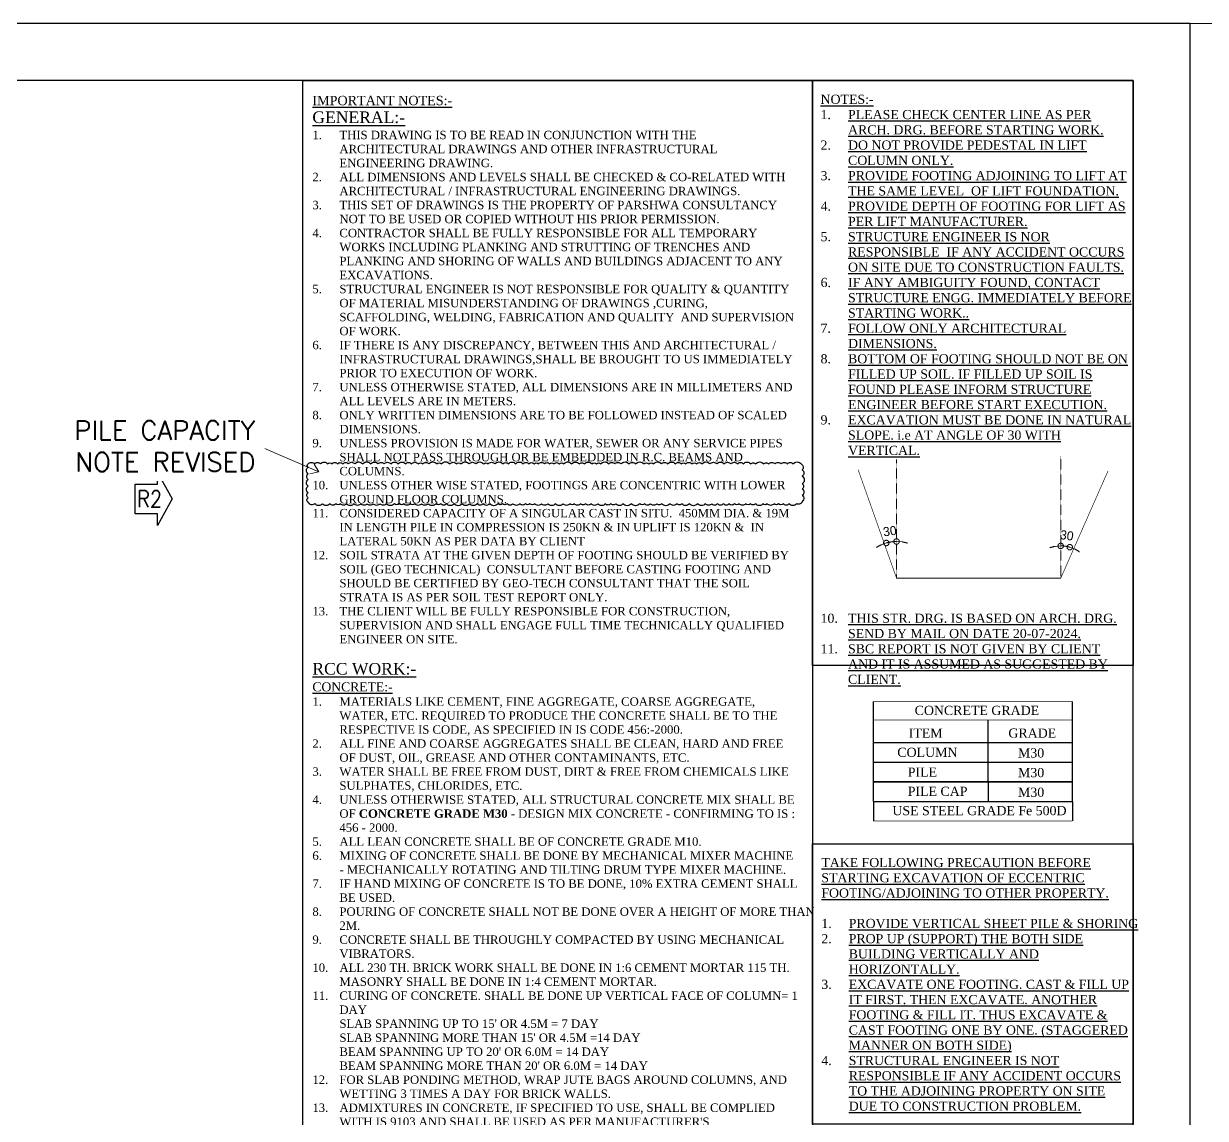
# Model space of a CAD drawing. Header units: millimetres. Extents: x 0 to 1124626, y -157535 to 82123.
# Drawn here: x 423065 to 441698, y -98521 to -81253 of the extents above; entities that cross this region are included whole.
import ezdxf
from ezdxf.enums import TextEntityAlignment as Align

# ---------------------------------------------------------------- set-up
doc = ezdxf.new("R2010")
doc.units = ezdxf.units.MM
doc.header["$MEASUREMENT"] = 0
for name, pattern in [('ACAD_ISO03W100', [30, 12, -18]), ('CENTER2', [28.575, 19.05, -3.175, 3.175, -3.175]), ('HIDDEN', [0.375, 0.25, -0.125])]:
    doc.linetypes.add(name, pattern=pattern)
for name, color, linetype, lineweight in [('Dim', 6, 'Continuous', 13), ('SHEET', 7, 'Continuous', 15), ('structure', 183, 'Continuous', 15), ('TITLE TEXT', 50, 'Continuous', 18)]:
    doc.layers.add(name, color=color, linetype=linetype, lineweight=lineweight)
doc.layers.add('Grid', color=44, linetype='Continuous')
doc.layers.add('T_BLOCK', color=7, linetype='Continuous')
doc.styles.add('Aerial', font='times.ttf')
doc.styles.add('JAINIL', font='times.ttf')
doc.styles.add('MtX_romans_shx', font='romans.shx')
doc.styles.add('ROMANS', font='romans.shx', dxfattribs={"oblique": 10, "height": 0.15})
doc.styles.add('style1', font='romans.shx', dxfattribs={"width": 0.9, "height": 300})
doc.dimstyles.new('Copy of DIM-1', dxfattribs={"dimscale": 40, "dimtxt": 125, "dimasz": 3, "dimexe": 1, "dimexo": 1.2, "dimgap": 0.8, "dimtad": 1, "dimdec": 0, "dimzin": 1, "dimdsep": 46, "dimtxsty": 'style1', "dimcen": 2, "dimclrd": 8, "dimclre": 8, "dimclrt": 7, "dimadec": 0, "dimazin": 0, "dimtfac": 1, "dimtdec": 0, "dimtofl": 0, "dimtmove": 1, "dimatfit": 3, "dimfxl": 1, "dimtolj": 1, "dimtzin": 0, "dimlwd": 9, "dimlwe": 9, "dimarcsym": 1})
doc.dimstyles.new('m-1', dxfattribs={"dimscale": 0, "dimtxt": 5, "dimasz": 3, "dimexe": 1.75, "dimexo": 1.75, "dimgap": 0.25, "dimtad": 1, "dimdec": 0, "dimzin": 3, "dimdsep": 46, "dimlunit": 4, "dimtxsty": 'Standard', "dimblk": 'ORIGIN', "dimcen": 3, "dimdle": 1.75, "dimclrd": 4, "dimclre": 7, "dimclrt": 7, "dimadec": 0, "dimazin": 0, "dimtfac": 1, "dimtdec": 0, "dimtofl": 0, "dimtmove": 2, "dimatfit": 3, "dimfxl": 1, "dimfrac": 1, "dimtolj": 1, "dimtzin": 0, "dimlwd": 5, "dimlwe": 5, "dimarcsym": 0})

# ---------------------------------------------------------------- blocks, each defined once
blk = doc.blocks.new('_Origin')
at = {"color": 0, "linetype": 'ByBlock', "lineweight": -2}
blk.add_line((0, 0), (-1, 0), dxfattribs=at)
blk.add_circle((0, 0), 0.5, dxfattribs=at)
blk = doc.blocks.new('*D1134')
at = {"color": 4, "linetype": 'CENTER2', "lineweight": 5, "transparency": 16777216}
for start, end in [(114.75137, 123.2577), (90, 106.24503), (72.98733, 81.49366)]:
    blk.add_arc((58294.83, -13551.98), 20.23, start, end, dxfattribs=at)
at = {"layer": 'DEFPOINTS', "color": 0, "transparency": 16777216}
for p in [(58277.08, -13491.06), (58294.83, -13486.68), (58292.49, -13531.89), (58294.83, -13551.98), (58294.83, -13551.98)]:
    blk.add_point(p, dxfattribs=at)
at = {"color": 4, "linetype": 'ACAD_ISO03W100', "lineweight": 5, "transparency": 16777216, "xscale": 3, "yscale": 3, "zscale": 3}
for p, rotation in [((58289.17, -13532.56), 20.49819837398923), ((58294.83, -13531.76), 175.7468316595615)]:
    blk.add_blockref('_Origin', p, dxfattribs=dict(at, rotation=rotation))
at = {"color": 7, "linetype": 'ACAD_ISO03W100', "lineweight": 0, "transparency": 16777216, "insert": (58291.12, -13526.02), "char_height": 5, "attachment_point": 5, "rotation": 8.12252}
blk.add_mtext('30', dxfattribs=at)
blk = doc.blocks.new('*D1135')
at = {"color": 4, "linetype": 'CENTER2', "lineweight": 5, "transparency": 16777216}
for start, end in [(99.66296, 109.32591), (73.75497, 90), (54.42906, 64.09201)]:
    blk.add_arc((58385.09, -13551.98), 17.81, start, end, dxfattribs=at)
at = {"layer": 'DEFPOINTS', "color": 0, "transparency": 16777216}
for p in [(58385.09, -13484.76), (58402.84, -13491.06), (58387.06, -13534.28), (58385.09, -13551.98), (58385.09, -13551.98)]:
    blk.add_point(p, dxfattribs=at)
at = {"color": 4, "linetype": 'ACAD_ISO03W100', "lineweight": 5, "transparency": 16777216}
for p, xscale, yscale, zscale, rotation in [((58385.09, -13534.17), 2.999999999999999, 2.999999999999999, 2.999999999999999, 4.831477968994832), ((58390.08, -13534.88), 3, 3, 3, 158.9234919974293)]:
    blk.add_blockref('_Origin', p, dxfattribs=dict(at, xscale=xscale, yscale=yscale, zscale=zscale, rotation=rotation))
at = {"color": 7, "linetype": 'ACAD_ISO03W100', "lineweight": 0, "transparency": 16777216, "insert": (58388.46, -13528.41), "char_height": 5, "attachment_point": 5, "rotation": 351.87748}
blk.add_mtext('30', dxfattribs=at)
blk = doc.blocks.new('*U1176')
at = {"color": 0, "linetype": 'ByBlock', "lineweight": -2}
blk.add_lwpolyline([(0, 1.78), (2.67, 1.78), (2.67, 3.19), (4.43, 0), (2.67, -3.19), (2.67, -1.78), (0, -1.78), (0, 1.78)], dxfattribs=at)
at = {"color": 0, "linetype": 'ByBlock', "lineweight": -2, "style": 'ROMANS', "width": 0.85, "flags": 8}
blk.add_attdef('REVISIONMARK', text='', height=2, dxfattribs=at).set_placement((1.72, 0), align=Align.MIDDLE_CENTER)
blk = doc.blocks.new('Z$W@#24862')
at = {"linetype": 'HIDDEN', "lineweight": 0, "ltscale": 0.5}
for p, q in [((21.28, 65.37), (21.28, 0.07)), ((111.55, 0.07), (111.55, 67.29))]:
    blk.add_line(p, q, dxfattribs=at)
at = {"linetype": 'Continuous', "lineweight": 0}
blk.add_line((21.28, 0.07), (111.55, 0.07), dxfattribs=at)
for points in [[(21.28, 0.07, 0.338, 0.338, 0), (0.16, 59.74, 0.338, 0.338, 0)], [(111.55, 0.07, 0.338, 0.338, 0), (137.53, 59.06, 0.338, 0.338, 0)]]:
    blk.add_lwpolyline(points, format="xyseb", dxfattribs=at)
at = {"linetype": 'CENTER2', "lineweight": 0}
for base, line1, line2, picture, middle in [((18.94, 20.16), ((21.28, 0.07), (3.53, 60.99)), ((21.28, 65.37), (21.28, 0.07)), '*D1134', (17.58, 26.03)), ((113.51, 17.77), ((111.55, 0.07), (111.55, 67.29)), ((111.55, 0.07), (129.3, 60.99)), '*D1135', (114.91, 23.64))]:
    dim = blk.add_angular_dim_2l(base=base, line1=line1, line2=line2, text='30', dimstyle='m-1', override={"dimscale": 1, "dimfrac": 0}, dxfattribs=at)
    dim.commit()
    dim.dimension.update_dxf_attribs({"geometry": picture, "text_midpoint": middle, "insert": (-58273.55, 13552.05)})

msp = doc.modelspace()

# ---------------------------------------------------------------- linework, layer by layer
at = {"color": 192, "lineweight": 25, "elevation": 0}
msp.add_lwpolyline([(394321.5398, -114582.6843), (441459.5306, -114582.6843), (441459.5306, -81252.7578), (394321.5398, -81252.7578)], close=True, dxfattribs=at)
at = {"lineweight": 25, "elevation": 0}
for points in [[(435503.4159, -113686.5013), (427466.7785, -113686.5013), (427466.7785, -82148.9408), (435503.4159, -82148.9408)], [(440561.6641, -91377.3597), (435503.4159, -91377.3597), (435503.4159, -82148.9408), (440561.6641, -82148.9408)], [(435503.4159, -94188.5449), (440561.6641, -94188.5449), (440561.6641, -91377.3597), (435503.4159, -91377.3597)], [(440561.6641, -98612.6693), (435503.4159, -98612.6693), (435503.4159, -94188.5449), (440561.6641, -94188.5449)]]:
    msp.add_lwpolyline(points, close=True, dxfattribs=at)
at = {"layer": 'Grid', "color": 7, "linetype": 'Continuous', "lineweight": 25}
for p, q in [((436463.4681, -93521.4407, 0), (436463.3805, -91945.9336, 0)), ((439601.695, -93521.4229, 0), (439601.6995, -91945.9336, 0)), ((438275.4466, -93211.1781, 0), (438275.4507, -92237.4621, 0)), ((438275.4467, -93208.7853, 0), (438275.4453, -93521.4301, 0)), ((436463.4681, -93521.4407, 0), (436463.7114, -93829.3002, 0)), ((439601.6346, -93521.4224, 0), (439601.6346, -93829.2823, 0))]:
    msp.add_line(p, q, dxfattribs=at)
at = {"layer": 'Grid', "color": 8, "linetype": 'Continuous', "lineweight": 25}
for p, q in [((436463.4681, -92590.6843, 0), (439601.6302, -92590.6659, 0)), ((436463.4681, -92900.9364, 0), (439601.631, -92900.9181, 0)), ((436463.4663, -93211.1886, 0), (439601.6954, -93211.1702, 0)), ((436463.4681, -93211.1886, 0), (439601.6318, -93211.1702, 0)), ((436463.4681, -93211.1886, 0), (439601.6971, -93211.1702, 0)), ((436463.4699, -93211.1886, 0), (439601.6328, -93211.1702, 0)), ((436463.716, -93208.7959, 0), (439601.8789, -93208.7775, 0)), ((436463.4717, -93521.4407, 0), (439601.6346, -93521.4224, 0))]:
    msp.add_line(p, q, dxfattribs=at)
at = {"layer": 'Grid', "color": 7, "linetype": 'Continuous', "lineweight": 25, "elevation": 0}
for points in [[(436463.3805, -91945.9336, 8.9353, 8.9353, 0), (439601.6995, -91945.9336, 0, 0, 0)], [(436463.3805, -92237.4797, 8.9353, 8.9353, 0), (439601.6995, -92237.4797, 0, 0, 0)], [(436463.7114, -93829.3002, 8.9353, 8.9353, 0), (439601.9428, -93829.2823, 0, 0, 0)]]:
    msp.add_lwpolyline(points, format="xyseb", dxfattribs=at)
at = {"layer": 'SHEET', "color": 220, "lineweight": 25, "elevation": 0}
msp.add_lwpolyline([(395219.4063, -113686.5013), (440561.6641, -113686.5013), (440561.6641, -82148.9408), (395219.4063, -82148.9408)], close=True, dxfattribs=at)
at = {"layer": 'T_BLOCK', "color": 1, "ltscale": 100}
msp.add_lwpolyline([(427550.5488, -88198.0406, -0.5), (427651.8031, -88198.0406, -0.5), (427746.5346, -88198.0406, -0.5), (427856.7003, -88198.0406, -0.5), (427926.9295, -88198.0406, -0.5), (428015.9358, -88198.0406, -0.5), (428097.5097, -88198.0406, -0.5), (428183.9625, -88198.0406, -0.5), (428286.9015, -88198.0406, -0.5), (428410.3916, -88198.0406, -0.5), (428538.7463, -88198.0406, -0.5), (428656.6881, -88198.0406, -0.5), (428748.7564, -88198.0406, -0.5), (428856.8061, -88198.0406, -0.5), (428967.4215, -88198.0406, -0.5), (429088.6939, -88198.0406, -0.5), (429179.9402, -88198.0406, -0.5), (429284.4437, -88198.0406, -0.5), (429359.2893, -88198.0406, -0.5), (429453.795, -88198.0406, -0.5), (429580.8151, -88198.0406, -0.5), (429651.8092, -88198.0406, -0.5), (429785.0327, -88198.0406, -0.5), (429892.9543, -88198.0406, -0.5), (429961.092, -88198.0406, -0.5), (430090.2687, -88198.0406, -0.5), (430194.0499, -88198.0406, -0.5), (430319.2043, -88198.0406, -0.5), (430389.6919, -88198.0406, -0.5), (430494.0876, -88198.0406, -0.5), (430625.543, -88198.0406, -0.5), (430707.2838, -88198.0406, -0.5), (430823.6956, -88198.0406, -0.5), (430939.7534, -88198.0406, -0.5), (431031.8094, -88198.0406, -0.5), (431113.3346, -88198.0406, -0.5), (431180.5322, -88198.0406, -0.5), (431275.6971, -88198.0406, -0.5), (431356.9821, -88198.0406, -0.5), (431428.2856, -88198.0406, -0.5), (431509.0925, -88198.0406, -0.5), (431581.928, -88198.0406, -0.5), (431706.0996, -88198.0406, -0.5), (431826.9122, -88198.0406, -0.5), (431907.1271, -88198.0406, -0.5), (432024.0028, -88198.0406, -0.5), (432097.7152, -88198.0406, -0.5), (432166.1885, -88198.0406, -0.5), (432290.7285, -88198.0406, -0.5), (432384.1924, -88198.0406, -0.5), (432484.9971, -88198.0406, -0.5), (432611.6428, -88198.0406, -0.5), (432713.2532, -88198.0406, -0.5), (432844.3241, -88198.0406, -0.5), (432921.8268, -88198.0406, -0.5), (432995.2788, -88198.0406, -0.5), (433122.7444, -88198.0406, -0.5), (433219.72, -88198.0406, -0.5), (433342.142, -88198.0406, -0.5), (433433.787, -88198.0406, -0.5), (433505.2675, -88198.0406, -0.5), (433602.1495, -88198.0406, -0.5), (433679.1111, -88198.0406, -0.5), (433760.6199, -88198.0406, -0.5), (433886.5434, -88198.0406, -0.5), (433994.4853, -88198.0406, -0.5), (434109.007, -88198.0406, -0.5), (434217.3274, -88198.0406, -0.5), (434322.6163, -88198.0406, -0.5), (434411.6387, -88198.0406, -0.5), (434529.662, -88198.0406, -0.5), (434607.6815, -88198.0406, -0.5), (434735.2652, -88198.0406, -0.5), (434813.8747, -88198.0406, -0.5), (434908.4536, -88198.0406, -0.5), (435010.0498, -88198.0406, -0.5), (435106.2583, -88198.0406, -0.5), (435196.9919, -88198.0406, -0.5), (435326.3334, -88198.0406, -0.5), (435343.0488, -88289.851, -0.5), (435343.0488, -88391.1399, -0.5), (435343.0488, -88510.5182, -0.5), (435343.0488, -88591.1399, -0.5), (435343.0488, -88694.1989, -0.5), (435343.0488, -88786.6618, -0.5), (435252.9976, -88825.0406, -0.5), (435134.6081, -88825.0406, -0.5), (435044.1594, -88825.0406, -0.5), (434968.9231, -88825.0406, -0.5), (434898.0022, -88825.0406, -0.5), (434789.8263, -88825.0406, -0.5), (434723.005, -88825.0406, -0.5), (434606.6603, -88825.0406, -0.5), (434525.3285, -88825.0406, -0.5), (434449.4452, -88825.0406, -0.5), (434349.6253, -88825.0406, -0.5), (434272.8122, -88825.0406, -0.5), (434188.1437, -88825.0406, -0.5), (434099.3063, -88825.0406, -0.5), (434005.5535, -88825.0406, -0.5), (433914.0041, -88825.0406, -0.5), (433814.5625, -88825.0406, -0.5), (433692.6818, -88825.0406, -0.5), (433559.6943, -88825.0406, -0.5), (433445.5775, -88825.0406, -0.5), (433367.3118, -88825.0406, -0.5), (433256.7513, -88825.0406, -0.5), (433126.0609, -88825.0406, -0.5), (433047.197, -88825.0406, -0.5), (432950.6934, -88825.0406, -0.5), (432857.1623, -88825.0406, -0.5), (432780.4998, -88825.0406, -0.5), (432648.0495, -88825.0406, -0.5), (432515.3347, -88825.0406, -0.5), (432402.4487, -88825.0406, -0.5), (432324.4495, -88825.0406, -0.5), (432237.6203, -88825.0406, -0.5), (432119.6459, -88825.0406, -0.5), (432011.7996, -88825.0406, -0.5), (431925.4648, -88825.0406, -0.5), (431846.2855, -88825.0406, -0.5), (431748.4493, -88825.0406, -0.5), (431677.8864, -88825.0406, -0.5), (431572.4348, -88825.0406, -0.5), (431448.3323, -88825.0406, -0.5), (431331.0029, -88825.0406, -0.5), (431231.5471, -88825.0406, -0.5), (431125.2613, -88825.0406, -0.5), (431048.3465, -88825.0406, -0.5), (430975.5945, -88825.0406, -0.5), (430890.1304, -88825.0406, -0.5), (430780.3493, -88825.0406, -0.5), (430686.9057, -88825.0406, -0.5), (430612.88, -88825.0406, -0.5), (430546.1787, -88825.0406, -0.5), (430414.8433, -88825.0406, -0.5), (430309.8373, -88825.0406, -0.5), (430215.1688, -88825.0406, -0.5), (430094.9931, -88825.0406, -0.5), (429981.0898, -88825.0406, -0.5), (429853.671, -88825.0406, -0.5), (429733.8574, -88825.0406, -0.5), (429641.1259, -88825.0406, -0.5), (429564.2477, -88825.0406, -0.5), (429441.5267, -88825.0406, -0.5), (429338.8319, -88825.0406, -0.5), (429232.2368, -88825.0406, -0.5), (429157.7778, -88825.0406, -0.5), (429058.7249, -88825.0406, -0.5), (428985.3706, -88825.0406, -0.5), (428910.4415, -88825.0406, -0.5), (428786.4896, -88825.0406, -0.5), (428685.7195, -88825.0406, -0.5), (428575.7532, -88825.0406, -0.5), (428479.5588, -88825.0406, -0.5), (428381.8386, -88825.0406, -0.5), (428274.3076, -88825.0406, -0.5), (428157.7615, -88825.0406, -0.5), (428061.7584, -88825.0406, -0.5), (427989.1589, -88825.0406, -0.5), (427894.6858, -88825.0406, -0.5), (427777.2303, -88825.0406, -0.5), (427658.6191, -88825.0406, -0.5), (427550.5488, -88802.6645, -0.5), (427550.5488, -88730.4801, -0.5), (427550.5488, -88651.3456, -0.5), (427550.5488, -88547.9306, -0.5), (427550.5488, -88444.3142, -0.5), (427550.5488, -88352.3802, -0.5), (427550.5488, -88249.6081, -0.5)], format="xyb", close=True, dxfattribs=at)

# ---------------------------------------------------------------- block references
at = {"linetype": 'ACAD_ISO03W100', "lineweight": 25, "xscale": 28.67077972280479, "yscale": 28.67077972280479, "zscale": 28.67077972280479}
msp.add_blockref('Z$W@#24862', (436219.2128, -90003.504, 0), dxfattribs=at)
at = {"layer": 'T_BLOCK', "color": 1, "ltscale": 100}
ref = msp.add_blockref('*U1176', (424825.5488, -88750.0259, 0), dxfattribs=dict(at, xscale=130.9783949833111, yscale=130.9783949833111, zscale=130.9783949833111))
ref.add_attrib('REVISIONMARK', 'R2', dxfattribs={"layer": '0', "color": 0, "linetype": 'ByBlock', "lineweight": -2, "height": 261.95679, "style": 'ROMANS', "width": 0.85}).set_placement((425051.4246, -88750.0259, 0), align=Align.MIDDLE_CENTER)

# ---------------------------------------------------------------- texts
at = {"layer": 'Grid', "color": 4, "linetype": 'Continuous', "lineweight": 25, "style": 'JAINIL'}
for s, p in [('CONCRETE GRADE', (437115.0759, -92157.7716, 0)), ('ITEM', (437020.5124, -92516.1473, 0)), ('GRADE', (438592.6694, -92516.1473, 0)), ('USE STEEL GRADE Fe 500D', (436763.3087, -93738.7925))]:
    msp.add_text(s, height=144.78434, dxfattribs=at).set_placement(p)
at = {"layer": 'Grid', "color": 7, "linetype": 'Continuous', "lineweight": 25, "style": 'JAINIL'}
for s, p in [('COLUMN', (436841.0657, -92818.7326, 0)), ('M30', (438744.3258, -92828.6094, 0)), ('PILE', (437005.8236, -93131.5125, 0)), ('M30', (438744.3258, -93138.8616, 0)), ('PILE CAP', (437005.8236, -93434.0942, 0)), ('M30', (438744.3258, -93449.1137, 0))]:
    msp.add_text(s, height=144.78434, dxfattribs=at).set_placement(p)
at = {"layer": 'Grid', "color": 7, "lineweight": 25, "attachment_point": 1, "style": 'Aerial'}
for s, width, gutter_width, heights, insert, char_height in [("{\\H1.110959x;\\L\\C71;IMPORTANT NOTES:-\\P\\H1.245572x;\\C4;GENERAL:-}\\P\\pxi-3.217285,l3.217285,t3.217285;1.^ITHIS DRAWING IS TO BE READ IN CONJUNCTION WITH THE ARCHITECTURAL DRAWINGS AND OTHER INFRASTRUCTURAL ENGINEERING DRAWING.\\P2.^IALL DIMENSIONS AND LEVELS SHALL BE CHECKED & CO-RELATED WITH ARCHITECTURAL / INFRASTRUCTURAL ENGINEERING DRAWINGS.\\P3.^I{\\C0;THIS SET OF DRAWINGS IS THE PROPERTY OF PARSHWA CONSULTANCY NOT TO BE USED OR COPIED WITHOUT HIS PRIOR PERMISSION.\\P4.^ICONTRACTOR SHALL BE FULLY RESPONSIBLE FOR ALL TEMPORARY WORKS INCLUDING PLANKING AND STRUTTING OF TRENCHES AND PLANKING AND SHORING OF WALLS AND BUILDINGS ADJACENT TO ANY EXCAVATIONS.\\P\\C30;5.^ISTRUCTURAL ENGINEER IS NOT RESPONSIBLE FOR QUALITY & QUANTITY  OF MATERIAL MISUNDERSTANDING OF DRAWINGS ,CURING, SCAFFOLDING, WELDING, FABRICATION AND QUALITY  AND SUPERVISION OF WORK.}\\P6.^IIF THERE IS ANY DISCREPANCY, BETWEEN THIS AND ARCHITECTURAL / INFRASTRUCTURAL DRAWINGS,SHALL BE BROUGHT TO US IMMEDIATELY PRIOR TO \\A1;EXECUTION OF WORK.\\P7.^IUNLESS OTHERWISE STATED, ALL DIMENSIONS ARE IN MILLIMETERS AND ALL LEVELS ARE IN METERS.\\P8.^IONLY WRITTEN DIMENSIONS ARE TO BE FOLLOWED INSTEAD OF SCALED DIMENSIONS.\\P9.^IUNLESS PROVISION IS MADE FOR WATER, SEWER OR ANY SERVICE PIPES SHALL NOT PASS THROUGH OR BE EMBEDDED IN R.C. BEAMS AND COLUMNS.\\P10.^IUNLESS OTHER WISE STATED, FOOTINGS ARE CONCENTRIC WITH LOWER GROUND FLOOR COLUMNS.\\P11.^ICONSIDERED CAPACITY OF A SINGULAR CAST IN SITU.  450MM DIA. & 19M IN LENGTH PILE IN COMPRESSION IS 250KN & IN UPLIFT IS 120KN &  IN LATERAL 50KN AS PER DATA BY CLIENT\\P12.^ISOIL STRATA AT THE GIVEN DEPTH OF FOOTING SHOULD BE VERIFIED BY SOIL (GEO TECHNICAL)  CONSULTANT BEFORE CASTING FOOTING AND SHOULD BE CERTIFIED BY GEO-TECH CONSULTANT THAT THE SOIL STRATA IS AS PER SOIL TEST REPORT ONLY.\\P13.^I\\C0;THE CLIENT WILL BE FULLY RESPONSIBLE FOR CONSTRUCTION, SUPERVISION AND SHALL ENGAGE FULL TIME TECHNICALLY QUALIFIED ENGINEER ON SITE.\\P\\pi0,l0,tz;\\P\\pt0;\\H1.38378x;\\L\\C4;RCC WORK:-\\P\\H0.775x;CONCRETE:-\\P\\pi-3.217285,l3.217285,t3.217285;\\H0.932462x;\\l\\C7;1.^IMATERIALS LIKE CEMENT, FINE AGGREGATE, COARSE AGGREGATE, WATER, ETC. REQUIRED TO PRODUCE THE CONCRETE SHALL BE TO THE RESPECTIVE IS CODE, AS SPECIFIED IN IS CODE 456:-2000.\\P2.^IALL FINE AND COARSE AGGREGATES SHALL BE CLEAN, HARD AND FREE OF DUST, OIL, GREASE AND OTHER CONTAMINANTS, ETC.\\P3.^IWATER SHALL BE FREE FROM DUST, DIRT & FREE FROM CHEMICALS LIKE SULPHATES, CHLORIDES, ETC.\\P4.^IUNLESS OTHERWISE STATED, ALL STRUCTURAL CONCRETE MIX SHALL BE OF \\fTimes New Roman|b1|i0|c0|p18;\\C22;CONCRETE GRADE M30\\fTimes New Roman|b0|i0|c0|p18;\\C7; - DESIGN MIX CONCRETE - CONFIRMING TO IS : 456 - 2000.\\P5.^IALL LEAN CONCRETE SHALL BE OF CONCRETE GRADE M10.\\P6.^IMIXING OF CONCRETE SHALL BE DONE BY MECHANICAL MIXER MACHINE - MECHANICALLY ROTATING AND TILTING DRUM TYPE MIXER MACHINE.\\P7.^IIF HAND MIXING OF CONCRETE IS TO BE DONE, 10% EXTRA CEMENT SHALL BE USED.\\P8.^IPOURING OF CONCRETE SHALL NOT BE DONE OVER A HEIGHT OF MORE THAN 2M.\\P9.^ICONCRETE SHALL BE THROUGHLY COMPACTED BY USING MECHANICAL VIBRATORS.\\P\\C0;10.^IALL 230 TH. BRICK WORK SHALL BE DONE IN 1:6 CEMENT MORTAR 115 TH.  MASONRY SHALL BE DONE IN 1:4 CEMENT MORTAR.\\P11.^ICURING OF CONCRETE. SHALL BE DONE UP VERTICAL FACE OF COLUMN= 1 DAY                                                                                                                                         SLAB SPANNING UP TO 15' OR 4.5M = 7 DAY                                                         SLAB SPANNING MORE THAN 15' OR 4.5M =14 DAY                                          BEAM SPANNING UP TO 20' OR 6.0M = 14 DAY                                                    BEAM SPANNING MORE THAN 20' OR 6.0M = 14 DAY\\P12.^IFOR SLAB PONDING METHOD, WRAP JUTE BAGS AROUND COLUMNS, AND WETTING 3 TIMES A DAY FOR BRICK WALLS.\\P\\C7;13.^IADMIXTURES IN CONCRETE, IF SPECIFIED TO USE, SHALL BE COMPLIED WITH IS 9103 AND SHALL BE USED AS PER MANUFACTURER'S SPECIFICATION AND CONFIRMED BY US.\\P14.^IAT CONSTRUCTION JOINT OF R.C.C. WALL, RAFT & SLAB, ETC. PROVIDE RUBBER / P.V.C. WATER STOPS. FORM WORK - FIXING & REMOVAL - AND CONCRETING - PLACING.\\P15.^ICOMPACTING, FINISHING FOR DURABILITY & CURING - SHALL BE DONE AS SPECIFIED BY IS : 456 - 2000.\\P16.^IFOR THE DESIGN AND DETAILING OF FORM WORK, REFERENCE MAY BE MADE TO IS : 14687.\\P\\P\\pi0,l0,t0;\\H1.072429x;\\L\\C4;REINFORCEMENT:-\\P\\pi-3.217285,l3.217285,t3.217285;\\H0.932463x;\\l\\C7;1.^IREINFORCEMENT MARKED:                                                                                                # INDICATES HYSD / RIBBED BAR / COLD TWISTED BAR SHALL CONFIRM TO IS : 1786 - 1985 OF GRADE OF \\C242;Fe 500D\\C7;. %%C INDICATES MILD STEEL BAR CONFORMING TO IS : 432 PART I - 1982 OF GRADE Fe 250.\\P2.^IREINFORCEMENT SHALL BE FREE FROM LOOSE MILL SCALES, LOOSE RUST AND COATS OF PAINT, OIL, MUD OR ANY OTHER SUBSTANCES WHICH REDUCE THE BOND.\\P3.^I\\C0;REINFORCEMENT SHALL BE BENT AND FIXED IN ACCORDANCE WITH PROCEDURE SPECIFIED IN IS 2502.\\P\\C7;4.^IMINIMUM CLEAR COVER TO MAIN REINFORCEMENT SHALL BE PROVIDED BY PLASTIC / CONCRETE COVER BLOCKS AS FOLLOWS:                                                                                                       \\C0;50 MM FOR PILE AND PILE  CAP (2 INCH)                                                                                  40 MM FOR COLUMNS (1.5 INCH)                                                                                        20 MM FOR BEAMS &                                                                                                                 15 MM FOR LINTELS & CHAJJA(1 INCH)                                                                             45 MM FOR WATER RETAINING ELEMENTS (0.5 INCH)\\P\\C7;5.^IBENDING / BINDING / FIXING / ASSEMBLING OF REINFORCEMENT SHALL BE DONE, CONFIRMED TO IS : 2502.\\P6.^IPROVIDE APPROVED TYPE AND ADEQUATE CHAIRS TO TOP BARS TO KEEP AT TOP LEVEL AT AND LEAST ONE CHAIR / 1 SQM OF AREA.\\P7.^IPROVIDE 25 MM DIA BAR AS SPACER BAR @ 750 MM C/C TO KEEP THE REINFORCEMENT BAR IN LAYERS FOR BEAMS.\\P8.^IBARS OF DIAMETER MORE THAN 25MM TO BE WELDED AS SPECIFIED BY IS CODE FOR 250 MM MINIMUM LENGTH.\\P9.^ILAPS TO BE STAGGERED AND AT ONE POINT SHALL NOT BE MORE THAN 33% OF BARS.\\P10.^ILAP LENGTH FOR HYSD / RIBBED TOR / COLD TWISTED BARS SHALL BE 50 TIMES DIA OF BAR.\\P11.^IPRIOR TO CONCRETING, REINFORCEMENT SHALL BE CHECKED BY AUTHORIZED ENGINEER OR FROM OUR OFFICE.\\P12.^ISTRUCTURAL CONSULTANT IS NOT RESPONSIBLE FOR ANY DAMAGE IN THE ADJOINING BUILDING OR THE BUILDING  WHICH IS UNDER CONSTRUCTION DUE TO CONSTRUCTION MISTAKES.\\P13.^IDO NOT REMOVE THE CENTERING OF PROJECTED PORTION OF SLABS & BEAMS UNLESS & UNTIL PROPER LOAD AGAINST OVERTURNING IS ESTABLISHED OVER THOSE SLABS & BEAMS.\\P14.^IIN CASE OF ANY HIGHER MIX PROPOSED FOR ANY COLUMNS THEN CAST THE JUNCTION OF ALL BEAMS OVER THAT COLUMN IN THE SAME HIGHER MIX.\\P15.^IFIRST CONSTRUCT BRICK WALL AND THEN CAST BEAM,COLUMN AND SLAB TO AVOID CRACKING PROBLEMS.\\P\\pi0,l0,tz;\\P\\pt0;\\H1.38378x;\\L\\C4;FABRICATION :-\\P\\pi-3.217285,l3.217285,t3.217285;\\fArial|b0|i0|c0|p34;\\H0.722658x;\\l\\C7;1.^IALL STRUCTURAL STEEL OF FOR FABRICATION WORK SHALL BE OF Fe250 GRADE.\\P2.^IALL PIPES SHALL HAVE MINIMUM YIELD STRENGTH OF 250 N/Sq.mm.\\P\\fTimes New Roman|b0|i0|c0|p18;3.^I\\fArial|b0|i0|c0|p34;ALL CAP & SHOE PLATE SHALL BE WELDED AFTER FINAL ERECTION.\\P\\pi0,l0,t0;\\fTimes New Roman|b0|i0|c0|p18;\\H1.383779x;\\L\\C71;STABILITY NOTES:-\\P\\pi-3.217285,l3.217285,t3.217285;\\H0.722659x;\\l\\C7;1.^I\\fArial|b0|i0|c0|p34;THE STRUCTURAL STABILITY OF THE GIVEN BUILDING DRAWING WILL BE VALID FOR 3 YEARS FROM THE GIVEN DRAWING DATE. CLIENT/OWNER/CONTRACTOR HAS TO GET STRUCTURAL STABILITY REPORT AFTER 3 YEARS ON THEIR OWN.\\P\\fTimes New Roman|b0|i0|c0|p18;2.^I\\fArial|b0|i0|c0|p34;CLIENT/OWNER/CONTRACTOR TO KEEP REQUIRED TEST OF ALL MATERIALS LIKE CONCRETE/STEEL/BRICKS ETC. AND SUBMIT TO STRUCTURAL DESIGNER OR CONSULTANT. IF REPORTS ARE NOT SUBMITTED, STRUCTURAL ENGINEER WILL NOT BE RESPONSIBLE FOR STRUCTURAL SAFETY OF BUILDING.\\P\\fTimes New Roman|b0|i0|c0|p18;3.^I\\fArial|b0|i0|c0|p34;THIS STRUCTURAL DESIGN & DRAWING IS MADE ON BASIS OF ARCHITECTURAL DRAWING BY CLIENT. ANY CHANGES AFTERWARDS MADE BY CLIENT OR OWNER WILL BE RESPONSIBILITY OF CLIENT OR OWNER & AFTER THAT STRUCTURAL STABILITY OF THAT BUILDING WILL NOT BE RESPONSIBILITY OF STRUCTURAL ENGINEER.", 7669.848994, 737.9977, [68242.5503], (427617.6924, -82391.7791, 0), 132.5169586), ('{\\L\\C71;NOTES:-}\\P\\pxi-3,l3,t3;1.^I{\\LPLEASE CHECK CENTER LINE AS PER ARCH. DRG. BEFORE STARTING WORK.}\\P2.^I{\\LDO NOT PROVIDE PEDESTAL IN LIFT COLUMN ONLY.}\\P3.^I{\\LPROVIDE FOOTING ADJOINING TO LIFT AT THE SAME LEVEL  OF LIFT FOUNDATION.}\\P4.^I{\\LPROVIDE DEPTH OF FOOTING FOR LIFT AS PER LIFT MANUFACTURER.}\\P5.^I{\\LSTRUCTURE ENGINEER IS NOR RESPONSIBLE  IF ANY ACCIDENT OCCURS ON SITE DUE TO CONSTRUCTION FAULTS.}\\P6.^I{\\LIF ANY AMBIGUITY FOUND, CONTACT STRUCTURE ENGG. IMMEDIATELY BEFORE STARTING WORK..}\\P7.^I{\\LFOLLOW ONLY ARCHITECTURAL DIMENSIONS.}\\P8.^I{\\LBOTTOM OF FOOTING SHOULD NOT BE ON FILLED UP SOIL. IF FILLED UP SOIL IS FOUND PLEASE INFORM STRUCTURE ENGINEER BEFORE START EXECUTION.}\\P9.^I{\\LEXCAVATION MUST BE DONE IN NATURAL SLOPE. i.e AT ANGLE OF 30 WITH VERTICAL.}\\P\\P\\P\\P\\P\\P\\P{\\L \\P\\P\\pi0,l0,tz; }\\P\\pi-3,l3,t3;\\P10.^I{\\LTHIS STR. DRG. IS BASED ON ARCH. DRG. SEND BY MAIL ON DATE 20-07-2024.}\\P11.^I{\\LSBC REPORT IS NOT GIVEN BY CLIENT AND IT IS ASSUMED AS SUGGESTED BY CLIENT.}', 4918.412435, 379.2788, [9553.6577], (435630.7448, -82373.9532, 0), 144.4262916)]:
    msp.add_mtext_dynamic_manual_height_columns(s, width=width, gutter_width=gutter_width, heights=heights, dxfattribs=dict(at, insert=insert, char_height=char_height))
at = {"layer": 'Grid', "color": 7, "lineweight": 25, "insert": (435642.9068, -94413.0023, 0), "char_height": 144.0700685, "width": 4906.281318, "attachment_point": 1, "style": 'Aerial'}
msp.add_mtext('{\\L\\C71;TAKE FOLLOWING PRECAUTION BEFORE\\PSTARTING EXCAVATION OF ECCENTRIC FOOTING/ADJOINING TO OTHER PROPERTY.}\\P\\P\\pxi-3,l3,t3;1.^I{\\LPROVIDE VERTICAL SHEET PILE & SHORING}\\P2.^I{\\LPROP UP (SUPPORT) THE BOTH SIDE BUILDING VERTICALLY AND HORIZONTALLY.}\\P3.^I{\\LEXCAVATE ONE FOOTING. CAST & FILL UP IT FIRST. THEN EXCAVATE. ANOTHER FOOTING & FILL IT. THUS EXCAVATE & CAST FOOTING ONE BY ONE. (STAGGERED MANNER ON BOTH SIDE)}\\P4.^I{\\LSTRUCTURAL ENGINEER IS NOT RESPONSIBLE IF ANY ACCIDENT OCCURS TO THE ADJOINING PROPERTY ON SITE DUE TO CONSTRUCTION PROBLEM. }', dxfattribs=at)

# ---------------------------------------------------------------- leaders
at = {"layer": 'Dim', "ltscale": 20}
msp.add_leader([(427720.0488, -88324.6341), (426779.0439, -87915.22), (426630.9035, -87915.22)], dimstyle='Copy of DIM-1', override={"dimtad": 0, "dimldrblk": 'Open90'}, dxfattribs=at)

# ---------------------------------------------------------------- next in the draw order: texts
at = {"layer": 'TITLE TEXT', "color": 0, "ltscale": 20, "insert": (426717.824, -87517.9344), "char_height": 300, "width": 14321.873736, "attachment_point": 3, "style": 'MtX_romans_shx', "bg_fill": 2}
msp.add_mtext('PILE CAPACITY \\PNOTE REVISED', dxfattribs=at)

# ---------------------------------------------------------------- next in the draw order: linework, layer by layer
at = {"layer": 'structure', "color": 242, "ltscale": 20}
msp.add_lwpolyline([(391244.7529, -81252.7578), (487501.9639, -81252.7578), (487501.9639, -131678.3899), (391244.7529, -131678.3899)], close=True, dxfattribs=at)

doc.saveas('drawing.dxf')
